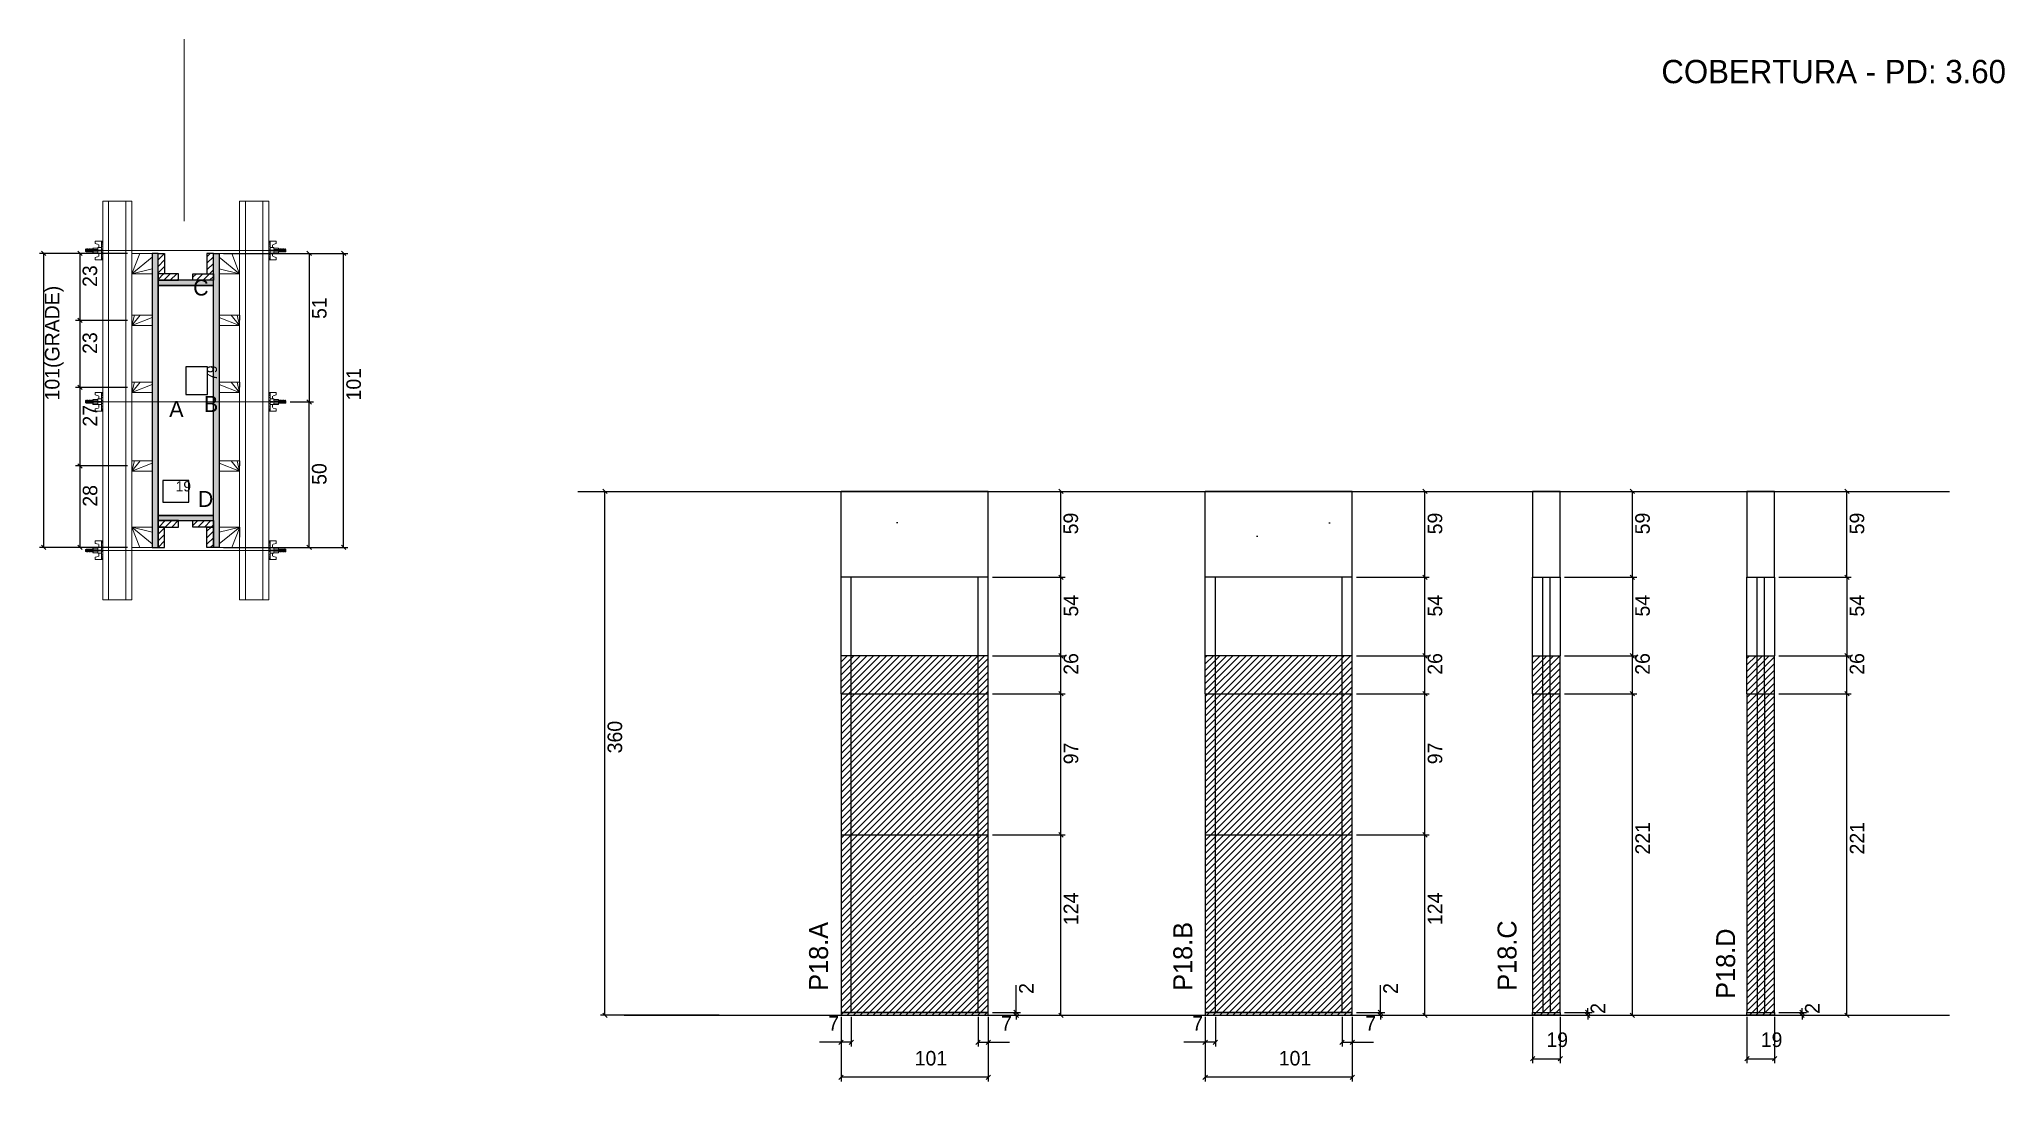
# Model space of a CAD drawing. Header units: metres. Extents: x 7650 to 9000, y 12348 to 13065.
import ezdxf

# ---------------------------------------------------------------- set-up
doc = ezdxf.new("R2010")
doc.units = ezdxf.units.M
for name, color, linetype in [('CHAPA', 7, 'Continuous'), ('COTA', 7, 'Continuous'), ('Hachura', 7, 'Continuous'), ('Madeira', 7, 'Continuous'), ('NIVEL 2° PAV.', 7, 'Continuous'), ('NOMENCLATURA', 7, 'Continuous'), ('Nível', 7, 'Continuous'), ('Painéis', 7, 'Continuous'), ('Perfil Metálico', 7, 'Continuous'), ('SARR_2.2x7', 7, 'Continuous'), ('SARRAFO', 7, 'Continuous'), ('Texto Seção', 7, 'Continuous'), ('TEXTO_GERAL', 7, 'Continuous')]:
    doc.layers.add(name, color=color, linetype=linetype)

msp = doc.modelspace()

# ---------------------------------------------------------------- hatches: boundary and pattern name
at = {"layer": 'COTA'}
h = msp.add_hatch(dxfattribs=at)
h.set_pattern_fill('AR-CONC')
h.paths.add_polyline_path([(8200.5, 12753.9), (8200.5, 12694.9), (8301.5, 12694.9), (8301.5, 12753.9), (8200.5, 12753.9), (8200.5, 12753.9)])
h = msp.add_hatch(dxfattribs=at)
h.set_pattern_fill('AR-CONC')
h.paths.add_polyline_path([(8450.5, 12753.9), (8450.5, 12694.9), (8552.5, 12694.9), (8552.5, 12753.9), (8450.5, 12753.9)])
h = msp.add_hatch(dxfattribs=at)
h.set_pattern_fill('AR-CONC')
h.paths.add_polyline_path([(8694.3, 12694.9), (8694.3, 12753.9), (8675.3, 12753.9), (8675.3, 12694.9), (8694.3, 12694.9), (8694.3, 12694.9)])
h = msp.add_hatch(dxfattribs=at)
h.set_pattern_fill('AR-CONC')
h.paths.add_polyline_path([(8841.5, 12694.9), (8841.5, 12753.9), (8822.5, 12753.9), (8822.5, 12694.9), (8841.5, 12694.9), (8841.5, 12694.9)])
at = {"layer": 'Hachura'}
h = msp.add_hatch(color=7, dxfattribs=at)
h.dxf.hatch_style = 1
h.paths.add_polyline_path([(7731.4, 12917.4), (7727.4, 12917.4), (7727.4, 12715.4), (7731.4, 12715.4), (7731.4, 12917.4)])
h = msp.add_hatch(color=7, dxfattribs=at)
h.dxf.hatch_style = 1
h.paths.add_polyline_path([(7731.4, 12917.4), (7727.4, 12917.4), (7727.4, 12715.4), (7731.4, 12715.4), (7731.4, 12917.4)])
h = msp.add_hatch(dxfattribs=at)
h.set_pattern_fill('ANSI31')
h.paths.add_polyline_path([(7731.4, 12903.4), (7735.8, 12903.4), (7735.8, 12917.4), (7731.4, 12917.4), (7731.4, 12903.4)])
h = msp.add_hatch(dxfattribs=at)
h.set_pattern_fill('ANSI31')
h.paths.add_polyline_path([(7769.4, 12903.4), (7765, 12903.4), (7765, 12917.4), (7769.4, 12917.4), (7769.4, 12903.4)])
h = msp.add_hatch(color=7, dxfattribs=at)
h.dxf.hatch_style = 1
h.paths.add_polyline_path([(7769.4, 12917.4), (7773.4, 12917.4), (7773.4, 12715.4), (7769.4, 12715.4), (7769.4, 12917.4)])
h = msp.add_hatch(color=7, dxfattribs=at)
h.dxf.hatch_style = 1
h.paths.add_polyline_path([(7769.4, 12917.4), (7773.4, 12917.4), (7773.4, 12715.4), (7769.4, 12715.4), (7769.4, 12917.4)])
h = msp.add_hatch(dxfattribs=at)
h.set_pattern_fill('ANSI31')
h.paths.add_polyline_path([(7731.4, 12899), (7731.4, 12903.4), (7745.4, 12903.4), (7745.4, 12899), (7731.4, 12899)])
h = msp.add_hatch(dxfattribs=at)
h.set_pattern_fill('ANSI31')
h.paths.add_polyline_path([(7769.4, 12899), (7769.4, 12903.4), (7755.4, 12903.4), (7755.4, 12899), (7769.4, 12899)])
h = msp.add_hatch(color=7, dxfattribs=at)
h.dxf.hatch_style = 1
h.paths.add_polyline_path([(7769.4, 12895.4), (7769.4, 12899), (7731.4, 12899), (7731.4, 12895.4), (7769.4, 12895.4)])
h = msp.add_hatch(color=7, dxfattribs=at)
h.dxf.hatch_style = 1
h.paths.add_polyline_path([(7769.4, 12895.4), (7769.4, 12899), (7731.4, 12899), (7731.4, 12895.4), (7769.4, 12895.4)])
h = msp.add_hatch(color=7, dxfattribs=at)
h.dxf.hatch_style = 1
h.paths.add_polyline_path([(7769.4, 12733.8), (7769.4, 12737.4), (7731.4, 12737.4), (7731.4, 12733.8), (7769.4, 12733.8)])
h = msp.add_hatch(color=7, dxfattribs=at)
h.dxf.hatch_style = 1
h.paths.add_polyline_path([(7769.4, 12733.8), (7769.4, 12737.4), (7731.4, 12737.4), (7731.4, 12733.8), (7769.4, 12733.8)])
h = msp.add_hatch(dxfattribs=at)
h.set_pattern_fill('ANSI31')
h.paths.add_polyline_path([(7731.4, 12729.4), (7731.4, 12733.8), (7745.4, 12733.8), (7745.4, 12729.4), (7731.4, 12729.4)])
h = msp.add_hatch(dxfattribs=at)
h.set_pattern_fill('ANSI31')
h.paths.add_polyline_path([(7731.4, 12729.4), (7735.8, 12729.4), (7735.8, 12715.4), (7731.4, 12715.4), (7731.4, 12729.4)])
h = msp.add_hatch(dxfattribs=at)
h.set_pattern_fill('ANSI31')
h.paths.add_polyline_path([(7769.4, 12729.4), (7769.4, 12733.8), (7755.4, 12733.8), (7755.4, 12729.4), (7769.4, 12729.4)])
h = msp.add_hatch(dxfattribs=at)
h.set_pattern_fill('ANSI31')
h.paths.add_polyline_path([(7769.4, 12729.4), (7765, 12729.4), (7765, 12715.4), (7769.4, 12715.4), (7769.4, 12729.4)])
h = msp.add_hatch(dxfattribs=at)
h.set_pattern_fill('ANSI31')
h.paths.add_polyline_path([(8301.5, 12640.9), (8200.5, 12640.9), (8200.5, 12393.9), (8301.5, 12393.9), (8301.5, 12640.9)])
h = msp.add_hatch(dxfattribs=at)
h.set_pattern_fill('ANSI31')
h.paths.add_polyline_path([(8551.5, 12640.9), (8450.5, 12640.9), (8450.5, 12393.9), (8551.5, 12393.9), (8551.5, 12640.9)])
h = msp.add_hatch(dxfattribs=at)
h.set_pattern_fill('ANSI31')
h.paths.add_polyline_path([(8694.3, 12393.9), (8694.3, 12640.9), (8675.3, 12640.9), (8675.3, 12393.9), (8694.3, 12393.9)])
h = msp.add_hatch(dxfattribs=at)
h.set_pattern_fill('ANSI31')
h.paths.add_polyline_path([(8841.5, 12393.9), (8841.5, 12640.9), (8822.5, 12640.9), (8822.5, 12393.9), (8841.5, 12393.9)])

# ---------------------------------------------------------------- linework, layer by layer
at = {"layer": 'CHAPA', "color": 1, "lineweight": 25}
for points in [[(7731.4, 12917.4), (7727.4, 12917.4), (7727.4, 12715.4), (7731.4, 12715.4)], [(7731.4, 12917.4), (7727.4, 12917.4), (7727.4, 12715.4), (7731.4, 12715.4)], [(7769.4, 12917.4), (7773.4, 12917.4), (7773.4, 12715.4), (7769.4, 12715.4)], [(7769.4, 12917.4), (7773.4, 12917.4), (7773.4, 12715.4), (7769.4, 12715.4)], [(7769.4, 12895.4), (7769.4, 12899), (7731.4, 12899), (7731.4, 12895.4)], [(7769.4, 12895.4), (7769.4, 12899), (7731.4, 12899), (7731.4, 12895.4)], [(7769.4, 12733.8), (7769.4, 12737.4), (7731.4, 12737.4), (7731.4, 12733.8)], [(7769.4, 12733.8), (7769.4, 12737.4), (7731.4, 12737.4), (7731.4, 12733.8)]]:
    msp.add_lwpolyline(points, close=True, dxfattribs=at)
at = {"layer": 'COTA', "color": 241, "lineweight": 25}
for p, q in [((7710.4, 12917.4), (7649.9, 12917.4)), ((7652.9, 12715.4), (7652.9, 12917.4)), ((7710.4, 12917.4), (7674.8, 12917.4)), ((7677.8, 12917.4), (7677.8, 12871.4)), ((7776.4, 12917.4), (7861.8, 12917.4)), ((7810.4, 12917.4), (7838.2, 12917.4)), ((7835.2, 12917.4), (7835.2, 12815.4)), ((7858.8, 12715.4), (7858.8, 12917.4)), ((7710.4, 12871.4), (7674.8, 12871.4)), ((7710.4, 12871.4), (7674.8, 12871.4)), ((7677.8, 12871.4), (7677.8, 12825.4)), ((7710.4, 12825.4), (7674.8, 12825.4)), ((7710.4, 12825.4), (7674.8, 12825.4)), ((7677.8, 12825.4), (7677.8, 12771.4)), ((7822.2, 12815.4), (7838.2, 12815.4)), ((7822.2, 12815.4), (7838.2, 12815.4)), ((7835.2, 12715.4), (7835.2, 12815.4)), ((7710.4, 12771.4), (7674.8, 12771.4)), ((7710.4, 12771.4), (7674.8, 12771.4)), ((7677.8, 12771.4), (7677.8, 12715.4)), ((8301.5, 12753.9), (8200.5, 12753.9)), ((8200.5, 12694.9), (8200.5, 12753.9)), ((8301.5, 12694.9), (8301.5, 12753.9)), ((8551.5, 12753.9), (8450.5, 12753.9)), ((8450.5, 12694.9), (8450.5, 12753.9)), ((8551.5, 12694.9), (8551.5, 12753.9)), ((7710.4, 12715.4), (7649.9, 12715.4)), ((7710.4, 12715.4), (7674.8, 12715.4)), ((7776.4, 12715.4), (7861.8, 12715.4)), ((7810.4, 12715.4), (7838.2, 12715.4))]:
    msp.add_line(p, q, dxfattribs=at)
at = {"layer": 'COTA', "color": 0, "lineweight": 25}
for p, q in [((7654.4, 12915.9), (7651.4, 12918.9)), ((7679.3, 12915.9), (7676.3, 12918.9)), ((7836.7, 12915.9), (7833.7, 12918.9)), ((7860.3, 12915.9), (7857.3, 12918.9)), ((7676.3, 12872.9), (7679.3, 12869.9)), ((7679.3, 12869.9), (7676.3, 12872.9)), ((7676.3, 12826.9), (7679.3, 12823.9)), ((7679.3, 12823.9), (7676.3, 12826.9)), ((7836.7, 12813.9), (7833.7, 12816.9)), ((7833.7, 12816.9), (7836.7, 12813.9)), ((7676.3, 12772.9), (7679.3, 12769.9)), ((7679.3, 12769.9), (7676.3, 12772.9)), ((8352.9, 12752.4), (8349.9, 12755.4)), ((8602.9, 12752.4), (8599.9, 12755.4)), ((8745.4, 12752.4), (8742.4, 12755.4)), ((8892.7, 12752.4), (8889.7, 12755.4)), ((7651.4, 12716.9), (7654.4, 12713.9)), ((7676.3, 12716.9), (7679.3, 12713.9)), ((7833.7, 12716.9), (7836.7, 12713.9)), ((7857.3, 12716.9), (7860.3, 12713.9)), ((8349.9, 12696.4), (8352.9, 12693.4)), ((8352.9, 12693.4), (8349.9, 12696.4)), ((8599.9, 12696.4), (8602.9, 12693.4)), ((8602.9, 12693.4), (8599.9, 12696.4)), ((8742.4, 12696.4), (8745.4, 12693.4)), ((8889.7, 12696.4), (8892.7, 12693.4)), ((8352.9, 12639.4), (8349.9, 12642.4)), ((8349.9, 12642.4), (8352.9, 12639.4)), ((8602.9, 12639.4), (8599.9, 12642.4)), ((8599.9, 12642.4), (8602.9, 12639.4)), ((8745.4, 12639.4), (8742.4, 12642.4)), ((8892.7, 12639.4), (8889.7, 12642.4)), ((8349.9, 12616.4), (8352.9, 12613.4)), ((8352.9, 12613.4), (8349.9, 12616.4)), ((8599.9, 12616.4), (8602.9, 12613.4)), ((8602.9, 12613.4), (8599.9, 12616.4)), ((8745.4, 12613.4), (8742.4, 12616.4)), ((8742.4, 12616.4), (8745.4, 12613.4)), ((8892.7, 12613.4), (8889.7, 12616.4)), ((8889.7, 12616.4), (8892.7, 12613.4)), ((8352.9, 12516.4), (8349.9, 12519.4)), ((8349.9, 12519.4), (8352.9, 12516.4)), ((8602.9, 12516.4), (8599.9, 12519.4)), ((8599.9, 12519.4), (8602.9, 12516.4)), ((8319.2, 12397.4), (8322.2, 12394.4)), ((8322.2, 12392.4), (8319.2, 12395.4)), ((8349.9, 12395.4), (8352.9, 12392.4)), ((8569.3, 12397.4), (8572.3, 12394.4)), ((8572.3, 12392.4), (8569.3, 12395.4)), ((8599.9, 12395.4), (8602.9, 12392.4)), ((8711.7, 12397.4), (8714.7, 12394.4)), ((8714.7, 12392.4), (8711.7, 12395.4)), ((8742.4, 12395.4), (8745.4, 12392.4)), ((8858.9, 12397.4), (8861.9, 12394.4)), ((8861.9, 12392.4), (8858.9, 12395.4)), ((8889.7, 12395.4), (8892.7, 12392.4)), ((8202, 12376.9), (8199, 12373.9)), ((8206, 12373.9), (8209, 12376.9)), ((8296, 12376.9), (8293, 12373.9)), ((8300, 12373.9), (8303, 12376.9)), ((8452, 12376.9), (8449, 12373.9)), ((8456, 12373.9), (8459, 12376.9)), ((8546, 12376.9), (8543, 12373.9)), ((8550, 12373.9), (8553, 12376.9)), ((8676.8, 12365.5), (8673.8, 12362.5)), ((8692.8, 12362.5), (8695.8, 12365.5)), ((8824, 12365.5), (8821, 12362.5)), ((8840, 12362.5), (8843, 12365.5)), ((8202, 12352.8), (8199, 12349.8)), ((8300, 12349.8), (8303, 12352.8)), ((8452, 12352.8), (8449, 12349.8)), ((8550, 12349.8), (8553, 12352.8))]:
    msp.add_line(p, q, dxfattribs=at)
at = {"layer": 'COTA', "color": 180, "lineweight": 25}
for p, q in [((7765.4, 12839.5), (7750.4, 12839.5)), ((7750.4, 12839.5), (7750.4, 12820.5)), ((7765.4, 12820.5), (7765.4, 12839.5)), ((7750.4, 12820.5), (7765.4, 12820.5)), ((7752.6, 12761.4), (7734.6, 12761.4)), ((7734.6, 12761.4), (7734.6, 12746.4)), ((7752.6, 12746.4), (7752.6, 12761.4)), ((7734.6, 12746.4), (7752.6, 12746.4))]:
    msp.add_line(p, q, dxfattribs=at)
at = {"layer": 'COTA', "color": 4, "lineweight": 25}
for p, q in [((8304.5, 12753.9), (8354.4, 12753.9)), ((8351.4, 12694.9), (8351.4, 12753.9)), ((8554.5, 12753.9), (8604.4, 12753.9)), ((8601.4, 12694.9), (8601.4, 12753.9)), ((8697.3, 12753.9), (8746.9, 12753.9)), ((8743.9, 12694.9), (8743.9, 12753.9)), ((8844.5, 12753.9), (8894.2, 12753.9)), ((8891.2, 12694.9), (8891.2, 12753.9)), ((8304.5, 12694.9), (8354.4, 12694.9)), ((8304.5, 12694.9), (8354.4, 12694.9)), ((8351.4, 12640.9), (8351.4, 12694.9)), ((8554.5, 12694.9), (8604.4, 12694.9)), ((8554.5, 12694.9), (8604.4, 12694.9)), ((8601.4, 12640.9), (8601.4, 12694.9)), ((8697.3, 12694.9), (8746.9, 12694.9)), ((8844.5, 12694.9), (8894.2, 12694.9)), ((8304.5, 12640.9), (8354.4, 12640.9)), ((8304.5, 12640.9), (8354.4, 12640.9)), ((8351.4, 12614.9), (8351.4, 12640.9)), ((8554.5, 12640.9), (8604.4, 12640.9)), ((8554.5, 12640.9), (8604.4, 12640.9)), ((8601.4, 12614.9), (8601.4, 12640.9)), ((8697.3, 12640.9), (8746.9, 12640.9)), ((8743.9, 12614.9), (8743.9, 12640.9)), ((8844.5, 12640.9), (8894.2, 12640.9)), ((8891.2, 12614.9), (8891.2, 12640.9)), ((8304.5, 12614.9), (8354.4, 12614.9)), ((8304.5, 12614.9), (8354.4, 12614.9)), ((8351.4, 12517.9), (8351.4, 12614.9)), ((8554.5, 12614.9), (8604.4, 12614.9)), ((8554.5, 12614.9), (8604.4, 12614.9)), ((8601.4, 12517.9), (8601.4, 12614.9)), ((8697.3, 12614.9), (8746.9, 12614.9)), ((8697.3, 12614.9), (8746.9, 12614.9)), ((8743.9, 12393.9), (8743.9, 12614.9)), ((8844.5, 12614.9), (8894.2, 12614.9)), ((8844.5, 12614.9), (8894.2, 12614.9)), ((8891.2, 12393.9), (8891.2, 12614.9)), ((8304.5, 12517.9), (8354.4, 12517.9)), ((8304.5, 12517.9), (8354.4, 12517.9)), ((8351.4, 12393.9), (8351.4, 12517.9)), ((8554.5, 12517.9), (8604.4, 12517.9)), ((8554.5, 12517.9), (8604.4, 12517.9)), ((8601.4, 12393.9), (8601.4, 12517.9)), ((8320.7, 12395.9), (8320.7, 12414.7)), ((8570.8, 12395.9), (8570.8, 12414.7)), ((8200.5, 12392.9), (8200.5, 12348.3)), ((8200.5, 12390.9), (8200.5, 12372.4)), ((8207.5, 12392.9), (8207.5, 12372.4)), ((8294.5, 12392.9), (8294.5, 12372.4)), ((8301.5, 12392.9), (8301.5, 12348.3)), ((8301.5, 12390.9), (8301.5, 12372.4)), ((8304.5, 12395.9), (8323.7, 12395.9)), ((8304.5, 12393.9), (8323.7, 12393.9)), ((8304.5, 12393.9), (8354.4, 12393.9)), ((8320.7, 12393.9), (8320.7, 12395.9)), ((8320.7, 12393.9), (8320.7, 12390.9)), ((8450.5, 12392.9), (8450.5, 12348.3)), ((8450.5, 12390.9), (8450.5, 12372.4)), ((8457.5, 12392.9), (8457.5, 12372.4)), ((8544.5, 12392.9), (8544.5, 12372.4)), ((8551.5, 12392.9), (8551.5, 12348.3)), ((8551.5, 12390.9), (8551.5, 12372.4)), ((8554.5, 12395.9), (8573.8, 12395.9)), ((8554.5, 12393.9), (8573.8, 12393.9)), ((8554.5, 12393.9), (8604.4, 12393.9)), ((8570.8, 12393.9), (8570.8, 12395.9)), ((8570.8, 12393.9), (8570.8, 12390.9)), ((8675.3, 12392.9), (8675.3, 12361)), ((8694.3, 12392.9), (8694.3, 12361)), ((8697.3, 12395.9), (8716.2, 12395.9)), ((8697.3, 12393.9), (8716.2, 12393.9)), ((8697.3, 12393.9), (8746.9, 12393.9)), ((8713.2, 12395.9), (8713.2, 12398.9)), ((8713.2, 12393.9), (8713.2, 12395.9)), ((8713.2, 12393.9), (8713.2, 12390.9)), ((8822.5, 12392.9), (8822.5, 12361)), ((8841.5, 12392.9), (8841.5, 12361)), ((8844.5, 12395.9), (8863.4, 12395.9)), ((8844.5, 12393.9), (8863.4, 12393.9)), ((8844.5, 12393.9), (8894.2, 12393.9)), ((8860.4, 12395.9), (8860.4, 12398.9)), ((8860.4, 12393.9), (8860.4, 12395.9)), ((8860.4, 12393.9), (8860.4, 12390.9)), ((8200.5, 12375.4), (8185.7, 12375.4)), ((8207.5, 12375.4), (8200.5, 12375.4)), ((8294.5, 12375.4), (8301.5, 12375.4)), ((8301.5, 12375.4), (8316.2, 12375.4)), ((8450.5, 12375.4), (8435.8, 12375.4)), ((8457.5, 12375.4), (8450.5, 12375.4)), ((8544.5, 12375.4), (8551.5, 12375.4)), ((8551.5, 12375.4), (8566.2, 12375.4)), ((8675.3, 12364), (8694.3, 12364)), ((8822.5, 12364), (8841.5, 12364)), ((8301.5, 12351.3), (8200.5, 12351.3)), ((8551.5, 12351.3), (8450.5, 12351.3))]:
    msp.add_line(p, q, dxfattribs=at)
at = {"layer": 'COTA', "color": 241, "lineweight": 25}
for points in [[(8694.3, 12694.9), (8694.3, 12753.9), (8675.3, 12753.9), (8675.3, 12694.9)], [(8841.5, 12694.9), (8841.5, 12753.9), (8822.5, 12753.9), (8822.5, 12694.9)]]:
    msp.add_lwpolyline(points, dxfattribs=at)
at = {"layer": 'Hachura', "color": 0, "lineweight": 9}
for p, q in [((7682, 12920.5), (7681.6, 12920.1)), ((7681.6, 12920.1), (7681.6, 12918.8)), ((7682, 12918.5), (7681.6, 12918.8)), ((7682.3, 12920.5), (7682, 12920.5)), ((7682, 12918.5), (7682, 12920.5)), ((7682.6, 12918.5), (7682, 12919.8)), ((7682.5, 12918.4), (7682, 12919.6)), ((7682, 12919), (7682.3, 12918.4)), ((7682, 12918.8), (7682.1, 12918.5)), ((7682.3, 12920.5), (7683.2, 12918.5)), ((7682.3, 12920.5), (7683.2, 12918.5)), ((7682.4, 12920.5), (7683.5, 12918.4)), ((7683.7, 12918.4), (7682.6, 12920.6)), ((7682.6, 12918.5), (7683.2, 12918.5)), ((7683.4, 12920.5), (7682.8, 12920.5)), ((7683.8, 12918.5), (7682.8, 12920.5)), ((7683.4, 12920.5), (7684.4, 12918.5)), ((7683.5, 12920.5), (7684.6, 12918.4)), ((7684.8, 12918.4), (7683.8, 12920.6)), ((7684.4, 12918.5), (7683.8, 12918.5)), ((7684.6, 12920.5), (7684, 12920.5)), ((7684.9, 12918.5), (7684, 12920.5)), ((7684.2, 12920.5), (7684, 12920.5)), ((7684.6, 12920.5), (7685.6, 12918.5)), ((7684.7, 12920.5), (7685.8, 12918.4)), ((7686, 12918.4), (7684.9, 12920.6)), ((7685.1, 12918.5), (7684.9, 12918.5)), ((7685.8, 12920.5), (7685.1, 12920.5)), ((7686.1, 12918.5), (7685.1, 12920.5)), ((7685.1, 12918.5), (7685.6, 12918.5)), ((7685.8, 12920.5), (7686.7, 12918.5)), ((7686.7, 12919.3), (7686.1, 12920.6)), ((7686.1, 12918.5), (7686.7, 12918.5)), ((7686.7, 12919.6), (7686.3, 12920.5)), ((7686.7, 12920.5), (7686.3, 12920.5)), ((7686.7, 12917.7), (7686.7, 12921.1)), ((7686.7, 12921.1), (7690, 12921.1)), ((7686.7, 12920.1), (7690, 12920.1)), ((7686.7, 12918.5), (7690, 12918.5)), ((7690, 12917.7), (7686.7, 12917.7)), ((7686.8, 12917.7), (7686.8, 12921.1)), ((7693.4, 12925.9), (7688.3, 12925.9)), ((7688.3, 12925.9), (7688.3, 12924.2)), ((7688.3, 12924.2), (7690.5, 12923.6)), ((7690, 12921.4), (7690, 12917.5)), ((7692.5, 12921.4), (7690, 12921.4)), ((7690, 12917.5), (7690, 12917.7)), ((7690, 12917.5), (7690, 12917.7)), ((7690, 12917.5), (7692.5, 12917.5)), ((7692.5, 12919.7), (7690.5, 12919.7)), ((7690.5, 12919.2), (7692.5, 12919.2)), ((7690.7, 12923.3), (7690.7, 12921.4)), ((7690.7, 12915.5), (7690.7, 12917.5)), ((7692.5, 12925.9), (7692.5, 12913)), ((7692.5, 12925.9), (7692.5, 12920.7)), ((7692.5, 12925.7), (7693.4, 12925.7)), ((7692.5, 12925.5), (7693.4, 12925.5)), ((7692.5, 12925.2), (7693.4, 12925.2)), ((7692.5, 12924.7), (7693.4, 12924.7)), ((7692.5, 12923.9), (7693.4, 12923.9)), ((7692.5, 12922.5), (7693.4, 12922.5)), ((7692.5, 12919.4), (7692.5, 12921.4)), ((7692.5, 12920.7), (7692.5, 12920.1)), ((7692.5, 12919.4), (7693.4, 12919.4)), ((7692.5, 12916.4), (7693.4, 12916.4)), ((7692.9, 12920.4), (7692.6, 12920.4)), ((7692.7, 12918.4), (7693.1, 12918.4)), ((7693.3, 12920.4), (7692.9, 12920.4)), ((7693.4, 12913), (7693.4, 12925.9)), ((7693.4, 12913.9), (7693.4, 12921.7)), ((7807.4, 12913), (7807.4, 12925.9)), ((7807.4, 12925.9), (7812.6, 12925.9)), ((7808.4, 12925.7), (7807.4, 12925.7)), ((7808.4, 12925.5), (7807.4, 12925.5)), ((7808.4, 12925.2), (7807.4, 12925.2)), ((7808.4, 12924.7), (7807.4, 12924.7)), ((7808.4, 12923.9), (7807.4, 12923.9)), ((7808.4, 12922.5), (7807.4, 12922.5)), ((7807.4, 12913.9), (7807.4, 12921.7)), ((7808.3, 12919.4), (7807.4, 12919.4)), ((7808.4, 12916.4), (7807.4, 12916.4)), ((7807.6, 12920.4), (7808, 12920.4)), ((7808.2, 12918.4), (7807.8, 12918.4)), ((7808, 12920.4), (7808.2, 12920.4)), ((7808.3, 12925.9), (7808.3, 12913)), ((7808.3, 12925.9), (7808.3, 12920.7)), ((7808.3, 12919.4), (7808.3, 12921.4)), ((7808.3, 12921.4), (7810.9, 12921.4)), ((7808.3, 12920.7), (7808.3, 12920.1)), ((7808.3, 12919.7), (7810.3, 12919.7)), ((7810.3, 12919.2), (7808.3, 12919.2)), ((7810.9, 12917.5), (7808.3, 12917.5)), ((7810.1, 12923.3), (7810.1, 12921.4)), ((7810.1, 12915.5), (7810.1, 12917.5)), ((7812.6, 12924.2), (7810.4, 12923.6)), ((7810.9, 12921.4), (7810.9, 12917.5)), ((7814.1, 12921.1), (7810.9, 12921.1)), ((7814.1, 12920.1), (7810.9, 12920.1)), ((7814.1, 12918.5), (7810.9, 12918.5)), ((7810.9, 12917.7), (7814.1, 12917.7)), ((7810.9, 12917.5), (7810.9, 12917.7)), ((7810.9, 12917.5), (7810.9, 12917.7)), ((7812.6, 12925.9), (7812.6, 12924.2)), ((7814.1, 12917.7), (7814.1, 12921.1)), ((7814.1, 12917.7), (7814.1, 12921.1)), ((7814.1, 12919.3), (7814.8, 12920.6)), ((7815.1, 12920.5), (7814.1, 12918.5)), ((7814.1, 12919.6), (7814.6, 12920.5)), ((7814.1, 12920.5), (7814.6, 12920.5)), ((7814.8, 12918.5), (7814.1, 12918.5)), ((7814.8, 12918.5), (7815.8, 12920.5)), ((7814.9, 12918.4), (7815.9, 12920.6)), ((7815.1, 12920.5), (7815.8, 12920.5)), ((7816.2, 12920.5), (7815.1, 12918.4)), ((7816.3, 12920.5), (7815.3, 12918.5)), ((7815.7, 12918.5), (7815.3, 12918.5)), ((7815.7, 12918.5), (7815.9, 12918.5)), ((7815.9, 12918.5), (7816.9, 12920.5)), ((7816, 12918.4), (7817.1, 12920.6)), ((7816.3, 12920.5), (7816.9, 12920.5)), ((7817.3, 12920.5), (7816.3, 12918.4)), ((7817.4, 12920.5), (7816.5, 12918.5)), ((7816.5, 12918.5), (7817.1, 12918.5)), ((7816.7, 12920.5), (7816.9, 12920.5)), ((7817.1, 12918.5), (7818.1, 12920.5)), ((7817.2, 12918.4), (7818.3, 12920.6)), ((7817.4, 12920.5), (7818.1, 12920.5)), ((7818.5, 12920.5), (7817.4, 12918.4)), ((7818.6, 12920.5), (7817.6, 12918.5)), ((7818.6, 12920.5), (7817.6, 12918.5)), ((7818.3, 12918.5), (7817.6, 12918.5)), ((7818.3, 12918.5), (7818.9, 12919.8)), ((7818.3, 12918.4), (7818.9, 12919.6)), ((7818.6, 12920.5), (7818.9, 12920.5)), ((7818.9, 12919), (7818.6, 12918.4)), ((7818.9, 12918.8), (7818.8, 12918.5)), ((7818.9, 12920.5), (7819.2, 12920.1)), ((7818.9, 12918.5), (7818.9, 12920.5)), ((7818.9, 12918.5), (7819.2, 12918.8)), ((7819.2, 12920.1), (7819.2, 12918.8)), ((7688.3, 12914.7), (7690.5, 12915.2)), ((7688.3, 12913), (7688.3, 12914.7)), ((7692.5, 12913), (7688.3, 12913)), ((7692.5, 12915), (7693.4, 12915)), ((7692.5, 12914.1), (7693.4, 12914.1)), ((7692.5, 12913.7), (7693.4, 12913.7)), ((7692.5, 12913.3), (7693.4, 12913.3)), ((7692.5, 12913.1), (7693.4, 12913.1)), ((7692.5, 12913), (7693.4, 12913)), ((7808.4, 12915), (7807.4, 12915)), ((7808.4, 12914.1), (7807.4, 12914.1)), ((7808.4, 12913.7), (7807.4, 12913.7)), ((7808.4, 12913.3), (7807.4, 12913.3)), ((7808.4, 12913.1), (7807.4, 12913.1)), ((7808.3, 12913), (7807.4, 12913)), ((7808.3, 12913), (7812.6, 12913)), ((7812.6, 12914.7), (7810.4, 12915.2)), ((7812.6, 12913), (7812.6, 12914.7)), ((7693.4, 12821.9), (7688.3, 12821.9)), ((7688.3, 12821.9), (7688.3, 12820.2)), ((7692.5, 12821.9), (7692.5, 12809)), ((7692.5, 12821.9), (7692.5, 12816.7)), ((7693.4, 12809), (7693.4, 12821.9)), ((7807.4, 12809), (7807.4, 12821.9)), ((7807.4, 12821.9), (7812.6, 12821.9)), ((7808.3, 12821.9), (7808.3, 12809)), ((7808.3, 12821.9), (7808.3, 12816.7)), ((7812.6, 12821.9), (7812.6, 12820.2)), ((7682, 12816.5), (7681.6, 12816.1)), ((7681.6, 12816.1), (7681.6, 12814.8)), ((7682, 12814.5), (7681.6, 12814.8)), ((7682.3, 12816.5), (7682, 12816.5)), ((7682, 12814.5), (7682, 12816.5)), ((7682.6, 12814.5), (7682, 12815.8)), ((7682.5, 12814.4), (7682, 12815.6)), ((7682, 12815), (7682.3, 12814.4)), ((7682, 12814.8), (7682.1, 12814.5)), ((7682.3, 12816.5), (7683.2, 12814.5)), ((7682.3, 12816.5), (7683.2, 12814.5)), ((7682.4, 12816.5), (7683.5, 12814.4)), ((7683.7, 12814.4), (7682.6, 12816.6)), ((7682.6, 12814.5), (7683.2, 12814.5)), ((7683.4, 12816.5), (7682.8, 12816.5)), ((7683.8, 12814.5), (7682.8, 12816.5)), ((7683.4, 12816.5), (7684.4, 12814.5)), ((7683.5, 12816.5), (7684.6, 12814.4)), ((7684.8, 12814.4), (7683.8, 12816.6)), ((7684.4, 12814.5), (7683.8, 12814.5)), ((7684.6, 12816.5), (7684, 12816.5)), ((7684.9, 12814.5), (7684, 12816.5)), ((7684.2, 12816.5), (7684, 12816.5)), ((7684.6, 12816.5), (7685.6, 12814.5)), ((7684.7, 12816.5), (7685.8, 12814.4)), ((7686, 12814.4), (7684.9, 12816.6)), ((7685.1, 12814.5), (7684.9, 12814.5)), ((7685.8, 12816.5), (7685.1, 12816.5)), ((7686.1, 12814.5), (7685.1, 12816.5)), ((7685.1, 12814.5), (7685.6, 12814.5)), ((7685.8, 12816.5), (7686.7, 12814.5)), ((7686.7, 12815.3), (7686.1, 12816.6)), ((7686.1, 12814.5), (7686.7, 12814.5)), ((7686.7, 12815.6), (7686.3, 12816.5)), ((7686.7, 12816.5), (7686.3, 12816.5)), ((7686.7, 12813.7), (7686.7, 12817.1)), ((7686.7, 12817.1), (7690, 12817.1)), ((7686.7, 12816.1), (7690, 12816.1)), ((7686.7, 12814.5), (7690, 12814.5)), ((7690, 12813.7), (7686.7, 12813.7)), ((7686.8, 12813.7), (7686.8, 12817.1)), ((7688.3, 12820.2), (7690.5, 12819.6)), ((7688.3, 12810.6), (7690.5, 12811.2)), ((7688.3, 12809), (7688.3, 12810.6)), ((7692.5, 12809), (7688.3, 12809)), ((7690, 12817.4), (7690, 12813.5)), ((7692.5, 12817.4), (7690, 12817.4)), ((7690, 12813.5), (7690, 12813.7)), ((7690, 12813.5), (7690, 12813.7)), ((7690, 12813.5), (7692.5, 12813.5)), ((7692.5, 12815.7), (7690.5, 12815.7)), ((7690.5, 12815.2), (7692.5, 12815.2)), ((7690.7, 12819.3), (7690.7, 12817.4)), ((7690.7, 12811.5), (7690.7, 12813.5)), ((7692.5, 12821.7), (7693.4, 12821.7)), ((7692.5, 12821.5), (7693.4, 12821.5)), ((7692.5, 12821.2), (7693.4, 12821.2)), ((7692.5, 12820.7), (7693.4, 12820.7)), ((7692.5, 12819.9), (7693.4, 12819.9)), ((7692.5, 12818.5), (7693.4, 12818.5)), ((7692.5, 12815.4), (7692.5, 12817.4)), ((7692.5, 12816.7), (7692.5, 12816.1)), ((7692.5, 12815.4), (7693.4, 12815.4)), ((7692.5, 12812.4), (7693.4, 12812.4)), ((7692.5, 12811), (7693.4, 12811)), ((7692.5, 12810.1), (7693.4, 12810.1)), ((7692.5, 12809.7), (7693.4, 12809.7)), ((7692.5, 12809.3), (7693.4, 12809.3)), ((7692.5, 12809.1), (7693.4, 12809.1)), ((7692.5, 12809), (7693.4, 12809)), ((7692.9, 12816.4), (7692.6, 12816.4)), ((7692.7, 12814.4), (7693.1, 12814.4)), ((7693.3, 12816.4), (7692.9, 12816.4)), ((7693.4, 12809.9), (7693.4, 12817.7)), ((7808.4, 12821.7), (7807.4, 12821.7)), ((7808.4, 12821.5), (7807.4, 12821.5)), ((7808.4, 12821.2), (7807.4, 12821.2)), ((7808.4, 12820.7), (7807.4, 12820.7)), ((7808.4, 12819.9), (7807.4, 12819.9)), ((7808.4, 12818.5), (7807.4, 12818.5)), ((7807.4, 12809.9), (7807.4, 12817.7)), ((7808.3, 12815.4), (7807.4, 12815.4)), ((7808.4, 12812.4), (7807.4, 12812.4)), ((7808.4, 12811), (7807.4, 12811)), ((7808.4, 12810.1), (7807.4, 12810.1)), ((7808.4, 12809.7), (7807.4, 12809.7)), ((7808.4, 12809.3), (7807.4, 12809.3)), ((7808.4, 12809.1), (7807.4, 12809.1)), ((7808.3, 12809), (7807.4, 12809)), ((7807.6, 12816.4), (7808, 12816.4)), ((7808.2, 12814.4), (7807.8, 12814.4)), ((7808, 12816.4), (7808.2, 12816.4)), ((7808.3, 12815.4), (7808.3, 12817.4)), ((7808.3, 12817.4), (7810.9, 12817.4)), ((7808.3, 12816.7), (7808.3, 12816.1)), ((7808.3, 12815.7), (7810.3, 12815.7)), ((7810.3, 12815.2), (7808.3, 12815.2)), ((7810.9, 12813.5), (7808.3, 12813.5)), ((7808.3, 12809), (7812.6, 12809)), ((7810.1, 12819.3), (7810.1, 12817.4)), ((7810.1, 12811.5), (7810.1, 12813.5)), ((7812.6, 12820.2), (7810.4, 12819.6)), ((7812.6, 12810.6), (7810.4, 12811.2)), ((7810.9, 12817.4), (7810.9, 12813.5)), ((7814.1, 12817.1), (7810.9, 12817.1)), ((7814.1, 12816.1), (7810.9, 12816.1)), ((7814.1, 12814.5), (7810.9, 12814.5)), ((7810.9, 12813.7), (7814.1, 12813.7)), ((7810.9, 12813.5), (7810.9, 12813.7)), ((7810.9, 12813.5), (7810.9, 12813.7)), ((7812.6, 12809), (7812.6, 12810.6)), ((7814.1, 12813.7), (7814.1, 12817.1)), ((7814.1, 12813.7), (7814.1, 12817.1)), ((7814.1, 12815.3), (7814.8, 12816.6)), ((7815.1, 12816.5), (7814.1, 12814.5)), ((7814.1, 12815.6), (7814.6, 12816.5)), ((7814.1, 12816.5), (7814.6, 12816.5)), ((7814.8, 12814.5), (7814.1, 12814.5)), ((7814.8, 12814.5), (7815.8, 12816.5)), ((7814.9, 12814.4), (7815.9, 12816.6)), ((7815.1, 12816.5), (7815.8, 12816.5)), ((7816.2, 12816.5), (7815.1, 12814.4)), ((7816.3, 12816.5), (7815.3, 12814.5)), ((7815.7, 12814.5), (7815.3, 12814.5)), ((7815.7, 12814.5), (7815.9, 12814.5)), ((7815.9, 12814.5), (7816.9, 12816.5)), ((7816, 12814.4), (7817.1, 12816.6)), ((7816.3, 12816.5), (7816.9, 12816.5)), ((7817.3, 12816.5), (7816.3, 12814.4)), ((7817.4, 12816.5), (7816.5, 12814.5)), ((7816.5, 12814.5), (7817.1, 12814.5)), ((7816.7, 12816.5), (7816.9, 12816.5)), ((7817.1, 12814.5), (7818.1, 12816.5)), ((7817.2, 12814.4), (7818.3, 12816.6)), ((7817.4, 12816.5), (7818.1, 12816.5)), ((7818.5, 12816.5), (7817.4, 12814.4)), ((7818.6, 12816.5), (7817.6, 12814.5)), ((7818.6, 12816.5), (7817.6, 12814.5)), ((7818.3, 12814.5), (7817.6, 12814.5)), ((7818.3, 12814.5), (7818.9, 12815.8)), ((7818.3, 12814.4), (7818.9, 12815.6)), ((7818.6, 12816.5), (7818.9, 12816.5)), ((7818.9, 12815), (7818.6, 12814.4)), ((7818.9, 12814.8), (7818.8, 12814.5)), ((7818.9, 12816.5), (7819.2, 12816.1)), ((7818.9, 12814.5), (7818.9, 12816.5)), ((7818.9, 12814.5), (7819.2, 12814.8)), ((7819.2, 12816.1), (7819.2, 12814.8)), ((7682, 12714.3), (7681.6, 12714)), ((7681.6, 12712.7), (7681.6, 12714)), ((7682, 12713.8), (7682.3, 12714.5)), ((7682.5, 12714.4), (7682, 12713.3)), ((7682, 12714.1), (7682.1, 12714.3)), ((7682.6, 12714.3), (7682, 12713)), ((7682, 12714.3), (7682, 12712.4)), ((7682.3, 12712.4), (7683.2, 12714.3)), ((7682.3, 12712.4), (7683.2, 12714.3)), ((7682.4, 12712.3), (7683.5, 12714.5)), ((7683.7, 12714.4), (7682.6, 12712.3)), ((7682.6, 12714.3), (7683.2, 12714.3)), ((7683.8, 12714.3), (7682.8, 12712.4)), ((7683.4, 12712.4), (7684.4, 12714.3)), ((7683.5, 12712.3), (7684.6, 12714.5)), ((7684.8, 12714.4), (7683.8, 12712.3)), ((7684.4, 12714.3), (7683.8, 12714.3)), ((7684.9, 12714.3), (7684, 12712.4)), ((7684.6, 12712.4), (7685.6, 12714.3)), ((7684.7, 12712.3), (7685.8, 12714.5)), ((7686, 12714.4), (7684.9, 12712.3)), ((7685.1, 12714.3), (7684.9, 12714.3)), ((7685.1, 12714.3), (7685.6, 12714.3)), ((7686.1, 12714.3), (7685.1, 12712.4)), ((7685.8, 12712.4), (7686.7, 12714.3)), ((7686.1, 12714.3), (7686.7, 12714.3)), ((7686.7, 12715.1), (7686.7, 12711.7)), ((7690, 12715.1), (7686.7, 12715.1)), ((7686.7, 12714.3), (7690, 12714.3)), ((7686.8, 12715.1), (7686.8, 12711.7)), ((7692.5, 12719.9), (7688.3, 12719.9)), ((7688.3, 12719.9), (7688.3, 12718.2)), ((7688.3, 12718.2), (7690.5, 12717.6)), ((7690, 12711.5), (7690, 12715.4)), ((7690, 12715.4), (7692.5, 12715.4)), ((7690, 12715.4), (7690, 12715.1)), ((7690, 12715.4), (7690, 12715.1)), ((7690.7, 12717.3), (7690.7, 12715.3)), ((7692.5, 12707), (7692.5, 12719.9)), ((7692.5, 12719.9), (7693.4, 12719.9)), ((7692.5, 12719.7), (7693.4, 12719.7)), ((7692.5, 12719.5), (7693.4, 12719.5)), ((7692.5, 12719.2), (7693.4, 12719.2)), ((7692.5, 12718.7), (7693.4, 12718.7)), ((7692.5, 12717.9), (7693.4, 12717.9)), ((7692.5, 12716.4), (7693.4, 12716.4)), ((7692.7, 12714.4), (7693.1, 12714.4)), ((7693.4, 12719.9), (7693.4, 12707)), ((7693.4, 12718.9), (7693.4, 12711.1)), ((7807.4, 12719.9), (7807.4, 12707)), ((7808.3, 12719.9), (7807.4, 12719.9)), ((7808.4, 12719.7), (7807.4, 12719.7)), ((7808.4, 12719.5), (7807.4, 12719.5)), ((7808.4, 12719.2), (7807.4, 12719.2)), ((7807.4, 12718.9), (7807.4, 12711.1)), ((7808.4, 12718.7), (7807.4, 12718.7)), ((7808.4, 12717.9), (7807.4, 12717.9)), ((7808.4, 12716.4), (7807.4, 12716.4)), ((7808.2, 12714.4), (7807.8, 12714.4)), ((7808.3, 12707), (7808.3, 12719.9)), ((7808.3, 12719.9), (7812.6, 12719.9)), ((7810.9, 12715.4), (7808.3, 12715.4)), ((7810.1, 12717.3), (7810.1, 12715.3)), ((7812.6, 12718.2), (7810.4, 12717.6)), ((7810.9, 12711.5), (7810.9, 12715.4)), ((7810.9, 12715.4), (7810.9, 12715.1)), ((7810.9, 12715.4), (7810.9, 12715.1)), ((7810.9, 12715.1), (7814.1, 12715.1)), ((7814.1, 12714.3), (7810.9, 12714.3)), ((7812.6, 12719.9), (7812.6, 12718.2)), ((7814.1, 12715.1), (7814.1, 12711.7)), ((7814.1, 12715.1), (7814.1, 12711.7)), ((7814.8, 12714.3), (7814.1, 12714.3)), ((7815.1, 12712.4), (7814.1, 12714.3)), ((7814.8, 12714.3), (7815.8, 12712.4)), ((7814.9, 12714.4), (7815.9, 12712.3)), ((7816.2, 12712.3), (7815.1, 12714.5)), ((7815.7, 12714.3), (7815.3, 12714.3)), ((7816.3, 12712.4), (7815.3, 12714.3)), ((7815.7, 12714.3), (7815.9, 12714.3)), ((7815.9, 12714.3), (7816.9, 12712.4)), ((7816, 12714.4), (7817.1, 12712.3)), ((7817.3, 12712.3), (7816.3, 12714.5)), ((7816.5, 12714.3), (7817.1, 12714.3)), ((7817.4, 12712.4), (7816.5, 12714.3)), ((7817.1, 12714.3), (7818.1, 12712.4)), ((7817.2, 12714.4), (7818.3, 12712.3)), ((7818.5, 12712.3), (7817.4, 12714.5)), ((7818.6, 12712.4), (7817.6, 12714.3)), ((7818.3, 12714.3), (7817.6, 12714.3)), ((7818.6, 12712.4), (7817.6, 12714.3)), ((7818.3, 12714.4), (7818.9, 12713.3)), ((7818.3, 12714.3), (7818.9, 12713)), ((7818.9, 12713.8), (7818.6, 12714.5)), ((7818.9, 12714.1), (7818.8, 12714.3)), ((7818.9, 12714.3), (7819.2, 12714)), ((7818.9, 12714.3), (7818.9, 12712.4)), ((7819.2, 12712.7), (7819.2, 12714)), ((7682, 12712.4), (7681.6, 12712.7)), ((7682.3, 12712.4), (7682, 12712.4)), ((7683.4, 12712.4), (7682.8, 12712.4)), ((7684.6, 12712.4), (7684, 12712.4)), ((7684.2, 12712.4), (7684, 12712.4)), ((7685.8, 12712.4), (7685.1, 12712.4)), ((7686.7, 12713.5), (7686.1, 12712.3)), ((7686.7, 12713.3), (7686.3, 12712.4)), ((7686.7, 12712.4), (7686.3, 12712.4)), ((7686.7, 12712.8), (7690, 12712.8)), ((7686.7, 12711.7), (7690, 12711.7)), ((7688.3, 12708.6), (7690.5, 12709.2)), ((7688.3, 12707), (7688.3, 12708.6)), ((7693.4, 12707), (7688.3, 12707)), ((7692.5, 12711.5), (7690, 12711.5)), ((7690.5, 12713.6), (7692.5, 12713.6)), ((7692.5, 12713.1), (7690.5, 12713.1)), ((7690.7, 12709.5), (7690.7, 12711.5)), ((7692.5, 12713.4), (7692.5, 12711.5)), ((7692.5, 12713.4), (7693.4, 12713.4)), ((7692.5, 12712.1), (7692.5, 12712.8)), ((7692.5, 12707), (7692.5, 12712.1)), ((7692.5, 12710.4), (7693.4, 12710.4)), ((7692.5, 12709), (7693.4, 12709)), ((7692.5, 12708.1), (7693.4, 12708.1)), ((7692.5, 12707.7), (7693.4, 12707.7)), ((7692.5, 12707.3), (7693.4, 12707.3)), ((7692.5, 12707.1), (7693.4, 12707.1)), ((7692.9, 12712.5), (7692.6, 12712.5)), ((7693.3, 12712.5), (7692.9, 12712.5)), ((7808.3, 12713.4), (7807.4, 12713.4)), ((7808.4, 12710.4), (7807.4, 12710.4)), ((7808.4, 12709), (7807.4, 12709)), ((7808.4, 12708.1), (7807.4, 12708.1)), ((7808.4, 12707.7), (7807.4, 12707.7)), ((7808.4, 12707.3), (7807.4, 12707.3)), ((7808.4, 12707.1), (7807.4, 12707.1)), ((7807.4, 12707), (7812.6, 12707)), ((7807.6, 12712.5), (7808, 12712.5)), ((7808, 12712.5), (7808.2, 12712.5)), ((7810.3, 12713.6), (7808.3, 12713.6)), ((7808.3, 12713.4), (7808.3, 12711.5)), ((7808.3, 12713.1), (7810.3, 12713.1)), ((7808.3, 12712.1), (7808.3, 12712.8)), ((7808.3, 12707), (7808.3, 12712.1)), ((7808.3, 12711.5), (7810.9, 12711.5)), ((7810.1, 12709.5), (7810.1, 12711.5)), ((7812.6, 12708.6), (7810.4, 12709.2)), ((7814.1, 12712.8), (7810.9, 12712.8)), ((7814.1, 12711.7), (7810.9, 12711.7)), ((7812.6, 12707), (7812.6, 12708.6)), ((7814.1, 12713.5), (7814.8, 12712.3)), ((7814.1, 12713.3), (7814.6, 12712.4)), ((7814.1, 12712.4), (7814.6, 12712.4)), ((7815.1, 12712.4), (7815.8, 12712.4)), ((7816.3, 12712.4), (7816.9, 12712.4)), ((7816.7, 12712.4), (7816.9, 12712.4)), ((7817.4, 12712.4), (7818.1, 12712.4)), ((7818.6, 12712.4), (7818.9, 12712.4)), ((7818.9, 12712.4), (7819.2, 12712.7))]:
    msp.add_line(p, q, dxfattribs=at)
at = {"layer": 'Hachura', "color": 251, "lineweight": 9}
for p, q in [((7818.2, 12919.4), (7686.4, 12919.4)), ((7818.2, 12815.4), (7686.4, 12815.4)), ((7818.2, 12713.4), (7686.4, 12713.4))]:
    msp.add_line(p, q, dxfattribs=at)
at = {"layer": 'Madeira', "color": 126, "lineweight": 18}
for p, q in [((7713.4, 12903.4), (7718.9, 12917.4)), ((7787.4, 12903.4), (7782, 12917.4)), ((7713.4, 12903.4), (7727.4, 12914.9)), ((7713.4, 12903.4), (7727.4, 12906.9)), ((7787.4, 12903.4), (7773.4, 12914.9)), ((7787.4, 12903.4), (7773.4, 12906.9)), ((7713.4, 12867.9), (7719.2, 12874.9)), ((7713.4, 12867.9), (7715.2, 12874.9)), ((7713.4, 12867.9), (7727.4, 12873.3)), ((7787.4, 12867.9), (7773.4, 12873.3)), ((7787.4, 12867.9), (7781.7, 12874.9)), ((7787.4, 12867.9), (7785.7, 12874.9)), ((7713.4, 12821.9), (7719.2, 12828.9)), ((7713.4, 12821.9), (7715.2, 12828.9)), ((7713.4, 12821.9), (7727.4, 12827.3)), ((7787.4, 12821.9), (7773.4, 12827.3)), ((7787.4, 12821.9), (7781.7, 12828.9)), ((7787.4, 12821.9), (7785.7, 12828.9)), ((7713.4, 12767.9), (7719.2, 12774.9)), ((7713.4, 12767.9), (7715.2, 12774.9)), ((7713.4, 12767.9), (7727.4, 12773.3)), ((7787.4, 12767.9), (7773.4, 12773.3)), ((7787.4, 12767.9), (7781.7, 12774.9)), ((7787.4, 12767.9), (7785.7, 12774.9)), ((7713.4, 12729.4), (7727.4, 12717.9)), ((7713.4, 12729.4), (7727.4, 12725.9)), ((7713.4, 12729.4), (7718.9, 12715.4)), ((7787.5, 12729.4), (7773.4, 12717.9)), ((7787.5, 12729.4), (7773.4, 12725.9)), ((7787.5, 12729.4), (7782, 12715.4))]:
    msp.add_line(p, q, dxfattribs=at)
for points in [[(7713.4, 12715.4), (7727.4, 12715.4), (7727.4, 12917.4), (7713.4, 12917.4)], [(7713.4, 12903.4), (7727.4, 12903.4), (7727.4, 12917.4), (7713.4, 12917.4)], [(7787.4, 12715.4), (7773.4, 12715.4), (7773.4, 12917.4), (7787.4, 12917.4)], [(7787.4, 12903.4), (7773.4, 12903.4), (7773.4, 12917.4), (7787.4, 12917.4)], [(7713.4, 12867.9), (7713.4, 12874.9), (7727.4, 12874.9), (7727.4, 12867.9)], [(7787.4, 12867.9), (7787.5, 12874.9), (7773.5, 12874.9), (7773.4, 12867.9)], [(7713.4, 12821.9), (7713.4, 12828.9), (7727.4, 12828.9), (7727.4, 12821.9)], [(7787.4, 12821.9), (7787.5, 12828.9), (7773.5, 12828.9), (7773.4, 12821.9)], [(7713.4, 12767.9), (7713.4, 12774.9), (7727.4, 12774.9), (7727.4, 12767.9)], [(7787.4, 12767.9), (7787.5, 12774.9), (7773.5, 12774.9), (7773.4, 12767.9)], [(7713.4, 12729.4), (7727.4, 12729.4), (7727.4, 12715.4), (7713.4, 12715.4)], [(7787.5, 12729.4), (7773.5, 12729.4), (7773.4, 12715.4), (7787.4, 12715.4)]]:
    msp.add_lwpolyline(points, close=True, dxfattribs=at)
at = {"layer": 'NIVEL 2° PAV.', "color": 0, "lineweight": 25}
for p, q in [((8039.8, 12752.4), (8036.8, 12755.4)), ((8036.8, 12395.4), (8039.8, 12392.4))]:
    msp.add_line(p, q, dxfattribs=at)
at = {"layer": 'NIVEL 2° PAV.', "color": 4, "lineweight": 25}
for p, q in [((8038.3, 12393.9), (8038.3, 12753.9)), ((8116.8, 12393.9), (8035.3, 12393.9))]:
    msp.add_line(p, q, dxfattribs=at)
at = {"layer": 'Nível', "color": 4, "lineweight": 25}
for p, q in [((8019.7, 12753.9), (8961.7, 12753.9)), ((8051.5, 12393.9), (8961.7, 12393.9))]:
    msp.add_line(p, q, dxfattribs=at)
at = {"layer": 'Painéis', "color": 200, "lineweight": 25}
for p, q in [((8301.5, 12694.9), (8200.5, 12694.9)), ((8200.5, 12640.9), (8200.5, 12694.9)), ((8301.5, 12640.9), (8301.5, 12694.9)), ((8551.5, 12694.9), (8450.5, 12694.9)), ((8450.5, 12640.9), (8450.5, 12694.9)), ((8551.5, 12640.9), (8551.5, 12694.9)), ((8675.3, 12640.9), (8675.3, 12694.9)), ((8675.3, 12694.9), (8694.3, 12694.9)), ((8694.3, 12694.9), (8694.3, 12640.9)), ((8822.5, 12640.9), (8822.5, 12694.9)), ((8822.5, 12694.9), (8841.5, 12694.9)), ((8841.5, 12694.9), (8841.5, 12640.9)), ((8301.5, 12640.9), (8200.5, 12640.9)), ((8200.5, 12614.9), (8200.5, 12640.9)), ((8301.5, 12614.9), (8301.5, 12640.9)), ((8551.5, 12640.9), (8450.5, 12640.9)), ((8450.5, 12614.9), (8450.5, 12640.9)), ((8551.5, 12614.9), (8551.5, 12640.9)), ((8675.3, 12640.9), (8694.3, 12640.9)), ((8675.3, 12614.9), (8675.3, 12640.9)), ((8694.3, 12614.9), (8694.3, 12640.9)), ((8822.5, 12640.9), (8841.5, 12640.9)), ((8822.5, 12614.9), (8822.5, 12640.9)), ((8841.5, 12614.9), (8841.5, 12640.9)), ((8200.5, 12614.9), (8200.5, 12393.9)), ((8200.5, 12614.9), (8301.5, 12614.9)), ((8301.5, 12393.9), (8301.5, 12614.9)), ((8450.5, 12614.9), (8450.5, 12393.9)), ((8450.5, 12614.9), (8551.5, 12614.9)), ((8551.5, 12393.9), (8551.5, 12614.9)), ((8675.3, 12614.9), (8675.3, 12395.9)), ((8675.3, 12614.9), (8694.3, 12614.9)), ((8694.3, 12395.9), (8694.3, 12614.9)), ((8822.5, 12614.9), (8822.5, 12395.9)), ((8822.5, 12614.9), (8841.5, 12614.9)), ((8841.5, 12395.9), (8841.5, 12614.9)), ((8200.5, 12517.9), (8301.5, 12517.9)), ((8450.5, 12517.9), (8551.5, 12517.9)), ((8200.5, 12395.9), (8301.5, 12395.9)), ((8450.5, 12395.9), (8551.5, 12395.9)), ((8675.3, 12395.9), (8694.3, 12395.9)), ((8822.5, 12395.9), (8841.5, 12395.9))]:
    msp.add_line(p, q, dxfattribs=at)
at = {"layer": 'Painéis', "color": 4, "lineweight": 25}
for p, q in [((8697.3, 12694.9), (8746.9, 12694.9)), ((8743.9, 12694.9), (8743.9, 12640.9)), ((8844.5, 12694.9), (8894.2, 12694.9)), ((8891.2, 12694.9), (8891.2, 12640.9)), ((8697.3, 12640.9), (8746.9, 12640.9)), ((8844.5, 12640.9), (8894.2, 12640.9))]:
    msp.add_line(p, q, dxfattribs=at)
at = {"layer": 'Painéis', "color": 0, "lineweight": 25}
for p, q in [((8745.4, 12693.4), (8742.4, 12696.4)), ((8892.7, 12693.4), (8889.7, 12696.4)), ((8742.4, 12642.4), (8745.4, 12639.4)), ((8889.7, 12642.4), (8892.7, 12639.4))]:
    msp.add_line(p, q, dxfattribs=at)
at = {"layer": 'Painéis', "color": 200, "lineweight": 25}
for points in [[(7731.4, 12737.4), (7769.4, 12737.4), (7769.4, 12895.4), (7731.4, 12895.4)], [(8301.5, 12395.9), (8200.5, 12395.9), (8200.5, 12393.9), (8301.5, 12393.9)], [(8551.5, 12395.9), (8450.5, 12395.9), (8450.5, 12393.9), (8551.5, 12393.9)], [(8675.3, 12395.9), (8694.3, 12395.9), (8694.3, 12393.9), (8675.3, 12393.9)], [(8822.5, 12395.9), (8841.5, 12395.9), (8841.5, 12393.9), (8822.5, 12393.9)]]:
    msp.add_lwpolyline(points, close=True, dxfattribs=at)
at = {"layer": 'Perfil Metálico', "color": 224, "lineweight": 18}
for points in [[(7693.4, 12953.4), (7713.4, 12953.4), (7713.4, 12679.4), (7693.4, 12679.4)], [(7709.4, 12679.4), (7697.4, 12679.4), (7697.4, 12953.4), (7709.4, 12953.4)], [(7807.4, 12953.4), (7787.4, 12953.4), (7787.4, 12679.4), (7807.4, 12679.4)], [(7791.4, 12679.4), (7803.4, 12679.4), (7803.4, 12953.4), (7791.4, 12953.4)]]:
    msp.add_lwpolyline(points, close=True, dxfattribs=at)
at = {"layer": 'SARR_2.2x7', "color": 40, "lineweight": 25}
for p, q in [((8207.5, 12640.9), (8207.5, 12694.9)), ((8294.5, 12640.9), (8294.5, 12694.9)), ((8457.5, 12640.9), (8457.5, 12694.9)), ((8544.5, 12640.9), (8544.5, 12694.9)), ((8682.3, 12640.9), (8682.3, 12694.9)), ((8687.3, 12640.9), (8687.3, 12694.9)), ((8829.5, 12640.9), (8829.5, 12694.9)), ((8834.5, 12640.9), (8834.5, 12694.9)), ((8207.5, 12614.9), (8207.5, 12640.9)), ((8294.5, 12614.9), (8294.5, 12640.9)), ((8457.5, 12614.9), (8457.5, 12640.9)), ((8544.5, 12614.9), (8544.5, 12640.9)), ((8682.3, 12614.9), (8682.3, 12640.9)), ((8687.3, 12614.9), (8687.3, 12640.9)), ((8829.5, 12614.9), (8829.5, 12640.9)), ((8834.5, 12614.9), (8834.5, 12640.9)), ((8207.5, 12517.9), (8207.5, 12614.9)), ((8294.5, 12517.9), (8294.5, 12614.9)), ((8457.5, 12517.9), (8457.5, 12614.9)), ((8544.5, 12517.9), (8544.5, 12614.9)), ((8682.3, 12614.9), (8682.3, 12395.9)), ((8687.3, 12614.9), (8687.3, 12395.9)), ((8829.5, 12614.9), (8829.5, 12395.9)), ((8834.5, 12614.9), (8834.5, 12395.9)), ((8207.5, 12395.9), (8207.5, 12517.9)), ((8294.5, 12395.9), (8294.5, 12517.9)), ((8457.5, 12395.9), (8457.5, 12517.9)), ((8544.5, 12395.9), (8544.5, 12517.9))]:
    msp.add_line(p, q, dxfattribs=at)
at = {"layer": 'SARRAFO', "color": 251, "lineweight": 25}
for points in [[(7735.8, 12917.4), (7735.8, 12903.4), (7731.4, 12903.4), (7731.4, 12917.4)], [(7765, 12917.4), (7765, 12903.4), (7769.4, 12903.4), (7769.4, 12917.4)], [(7745.4, 12903.4), (7731.4, 12903.4), (7731.4, 12899), (7745.4, 12899)], [(7755.4, 12903.4), (7769.4, 12903.4), (7769.4, 12899), (7755.4, 12899)], [(7745.4, 12733.8), (7731.4, 12733.8), (7731.4, 12729.4), (7745.4, 12729.4)], [(7735.8, 12715.4), (7735.8, 12729.4), (7731.4, 12729.4), (7731.4, 12715.4)], [(7755.4, 12733.8), (7769.4, 12733.8), (7769.4, 12729.4), (7755.4, 12729.4)], [(7765, 12715.4), (7765, 12729.4), (7769.4, 12729.4), (7769.4, 12715.4)]]:
    msp.add_lwpolyline(points, close=True, dxfattribs=at)
at = {"layer": 'Texto Seção', "color": 252, "lineweight": 15}
msp.add_line((7749.3, 12939.6), (7749.3, 13064.6), dxfattribs=at)

# ---------------------------------------------------------------- texts
at = {"layer": 'COTA', "color": 241, "lineweight": 25}
for s, p in [('23', (7689.6, 12894.4)), ('101(GRADE)', (7663.7, 12816.4)), ('51', (7847.1, 12872.4)), ('23', (7689.6, 12848.4)), ('101', (7870.7, 12816.4)), ('27', (7689.7, 12798.4)), ('50', (7847.1, 12758.4)), ('28', (7689.7, 12743.4))]:
    msp.add_text(s, height=10, rotation=90, dxfattribs=at).set_placement(p)
at = {"layer": 'COTA', "color": 1, "lineweight": 25}
msp.add_text('79', height=7, rotation=90, dxfattribs=at).set_placement((7771.9, 12830))
msp.add_text('19', height=7, dxfattribs=at).set_placement((7743.6, 12753.9))
at = {"layer": 'COTA', "color": 240, "lineweight": 25}
for s, p in [('59', (8363.2, 12724.4)), ('59', (8613.3, 12724.4)), ('59', (8755.8, 12724.4)), ('59', (8903.1, 12724.4)), ('54', (8363.3, 12667.9)), ('54', (8613.3, 12667.9)), ('26', (8363.3, 12627.9)), ('26', (8613.3, 12627.9)), ('26', (8755.8, 12627.9)), ('26', (8903.1, 12627.9)), ('97', (8363.3, 12566.4)), ('97', (8613.3, 12566.4)), ('221', (8755.9, 12504.4)), ('221', (8903.2, 12504.4)), ('124', (8363.3, 12455.9)), ('124', (8613.3, 12455.9)), ('2', (8332.7, 12408.6)), ('2', (8582.8, 12408.6)), ('2', (8725.2, 12394.9)), ('2', (8872.4, 12394.9))]:
    msp.add_text(s, height=10, rotation=90, dxfattribs=at).set_placement(p)
for s, p in [('7', (8191.6, 12383.4)), ('7', (8310.3, 12383.4)), ('7', (8441.6, 12383.4)), ('7', (8560.4, 12383.4)), ('19', (8684.8, 12372.1)), ('19', (8832, 12372.1)), ('101', (8251, 12359.4)), ('101', (8501, 12359.4))]:
    msp.add_text(s, height=10, dxfattribs=at).set_placement(p)
at = {"layer": 'NIVEL 2° PAV.', "color": 240, "lineweight": 25}
msp.add_text('360', height=10, rotation=90, dxfattribs=at).set_placement((8050.1, 12573.9))
at = {"layer": 'NOMENCLATURA', "color": 2, "lineweight": 25}
msp.add_text('COBERTURA - PD: 3.60', height=16, dxfattribs=at).set_placement((8763.8, 13034.4))
at = {"layer": 'Painéis', "color": 240, "lineweight": 25}
for p in [(8755.8, 12667.9), (8903.1, 12667.9)]:
    msp.add_text('54', height=10, rotation=90, dxfattribs=at).set_placement(p)
at = {"layer": 'Texto Seção', "color": 7, "lineweight": 15}
for s, p in [('P18.A', (8191.5, 12410.7)), ('P18.C', (8664.3, 12410.8)), ('P18.B', (8441.6, 12410.7)), ('P18.D', (8814.4, 12405.2))]:
    msp.add_text(s, height=13, rotation=90, dxfattribs=at).set_placement(p)
at = {"layer": 'TEXTO_GERAL', "color": 7, "lineweight": 25}
for s, p in [('C', (7755.5, 12888.5)), ('A', (7739.1, 12805.1)), ('B', (7762.9, 12808.5)), ('D', (7758.7, 12743.2))]:
    msp.add_text(s, height=11, dxfattribs=at).set_placement(p)

doc.saveas('drawing.dxf')
